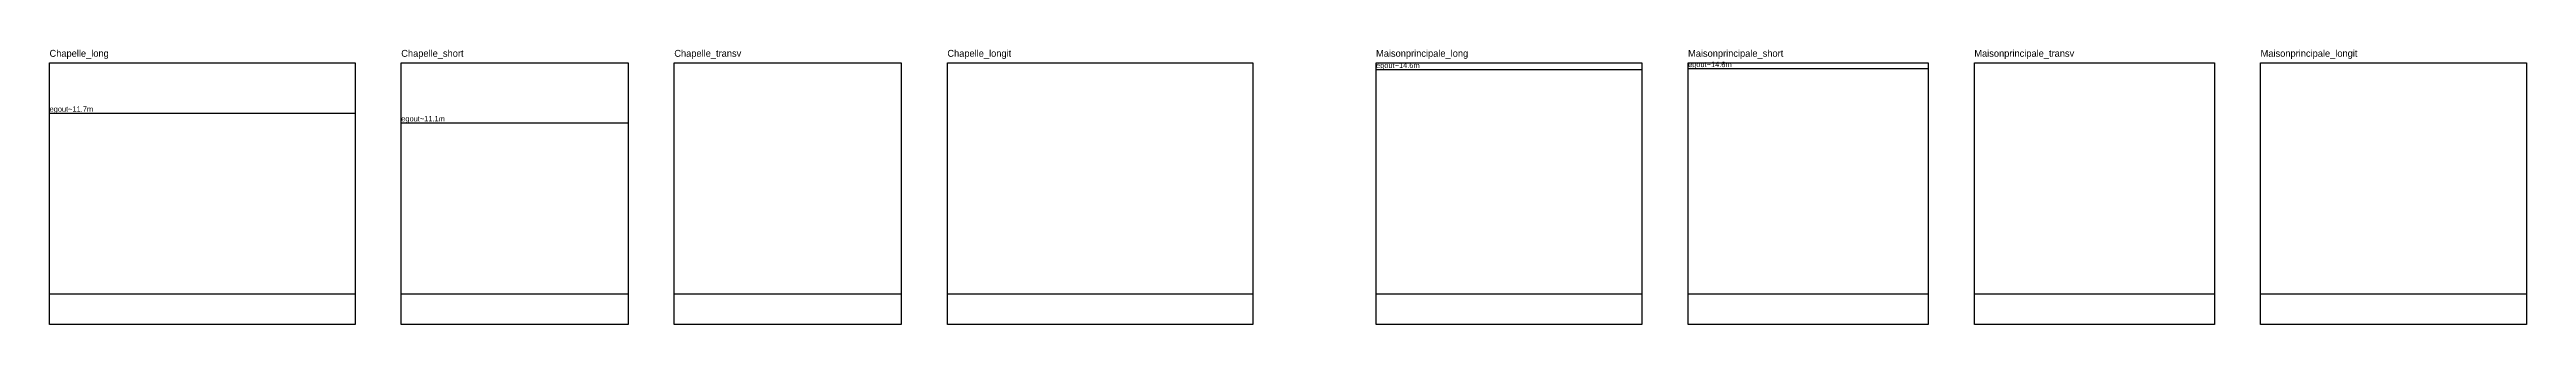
# Model space of a CAD drawing. Header units: metres. Extents: x -5 to 628, y -5 to 16.
# Drawn here: x 467.4 to 628.3, y -2 to 15.9 of the extents above; entities that cross this region are included whole.
import ezdxf

# ---------------------------------------------------------------- set-up
doc = ezdxf.new("R2010")
doc.units = ezdxf.units.M
for name, color, linetype in [('COUPE-Chapelle_longit', 5, 'Continuous'), ('COUPE-Chapelle_transv', 5, 'Continuous'), ('COUPE-Maisonprincipale_longit', 5, 'Continuous'), ('COUPE-Maisonprincipale_transv', 5, 'Continuous'), ('ELEV-ANNOT', 1, 'Continuous'), ('ELEV-Chapelle_long', 7, 'Continuous'), ('ELEV-Chapelle_short', 7, 'Continuous'), ('ELEV-Maisonprincipale_long', 7, 'Continuous'), ('ELEV-Maisonprincipale_short', 7, 'Continuous')]:
    doc.layers.add(name, color=color, linetype=linetype)
picture_1 = doc.add_image_def('image13.png', size_in_pixel=(1390, 1190))
picture_2 = doc.add_image_def('image14.png', size_in_pixel=(1032, 1190))
picture_3 = doc.add_image_def('image15.png', size_in_pixel=(1032, 1190))
picture_4 = doc.add_image_def('image16.png', size_in_pixel=(1390, 1190))
picture_5 = doc.add_image_def('image17.png', size_in_pixel=(1210, 1190))
picture_6 = doc.add_image_def('image18.png', size_in_pixel=(1092, 1191))
picture_7 = doc.add_image_def('image19.png', size_in_pixel=(1092, 1191))
picture_8 = doc.add_image_def('image20.png', size_in_pixel=(1210, 1191))

msp = doc.modelspace()

# ---------------------------------------------------------------- linework, layer by layer
at = {"layer": 'ELEV-ANNOT'}
for points in [[(553.55, 14.57), (570.82, 14.57)], [(573.82, 14.63), (589.42, 14.63)], [(467.37, 11.73), (487.22, 11.73)], [(490.22, 11.1), (504.96, 11.1)], [(467.37, 0), (487.22, 0)], [(490.22, 0), (504.96, 0)], [(507.96, 0), (522.7, 0)], [(525.7, 0), (545.55, 0)], [(553.55, 0), (570.82, 0)], [(573.82, 0), (589.42, 0)], [(592.42, 0), (608.02, 0)], [(611.02, 0), (628.29, 0)]]:
    msp.add_lwpolyline(points, dxfattribs=at)

# ---------------------------------------------------------------- texts
for s, height, p in [('Chapelle_long', 0.45, (467.37, 15.4)), ('Chapelle_short', 0.45, (490.22, 15.4)), ('Chapelle_transv', 0.45, (507.96, 15.4)), ('Chapelle_longit', 0.45, (525.7, 15.4)), ('egout~14.6m', 0.35, (553.55, 14.67)), ('Maisonprincipale_long', 0.45, (553.55, 15.4)), ('egout~14.6m', 0.35, (573.82, 14.73)), ('Maisonprincipale_short', 0.45, (573.82, 15.4)), ('Maisonprincipale_transv', 0.45, (592.42, 15.4)), ('Maisonprincipale_longit', 0.45, (611.02, 15.4)), ('egout~11.7m', 0.35, (467.37, 11.83)), ('egout~11.1m', 0.35, (490.22, 11.2))]:
    msp.add_text(s, height=height, dxfattribs=at).set_placement(p)

# ---------------------------------------------------------------- pictures from other files: only their frames are drawn
at = {"layer": 'COUPE-Chapelle_longit'}
image = msp.add_image(picture_4, insert=(525.7, -2), size_in_units=(19.85, 17), dxfattribs=at)
at = {"layer": 'COUPE-Chapelle_transv'}
image = msp.add_image(picture_3, insert=(507.96, -2), size_in_units=(14.74, 17), dxfattribs=at)
at = {"layer": 'COUPE-Maisonprincipale_longit'}
image = msp.add_image(picture_8, insert=(611.02, -2), size_in_units=(17.27, 17), dxfattribs=at)
at = {"layer": 'COUPE-Maisonprincipale_transv'}
image = msp.add_image(picture_7, insert=(592.42, -2), size_in_units=(15.6, 17), dxfattribs=at)
at = {"layer": 'ELEV-Chapelle_long'}
image = msp.add_image(picture_1, insert=(467.37, -2), size_in_units=(19.85, 17), dxfattribs=at)
at = {"layer": 'ELEV-Chapelle_short'}
image = msp.add_image(picture_2, insert=(490.22, -2), size_in_units=(14.74, 17), dxfattribs=at)
at = {"layer": 'ELEV-Maisonprincipale_long'}
image = msp.add_image(picture_5, insert=(553.55, -2), size_in_units=(17.27, 17), dxfattribs=at)
at = {"layer": 'ELEV-Maisonprincipale_short'}
image = msp.add_image(picture_6, insert=(573.82, -2), size_in_units=(15.6, 17), dxfattribs=at)

doc.saveas('drawing.dxf')
